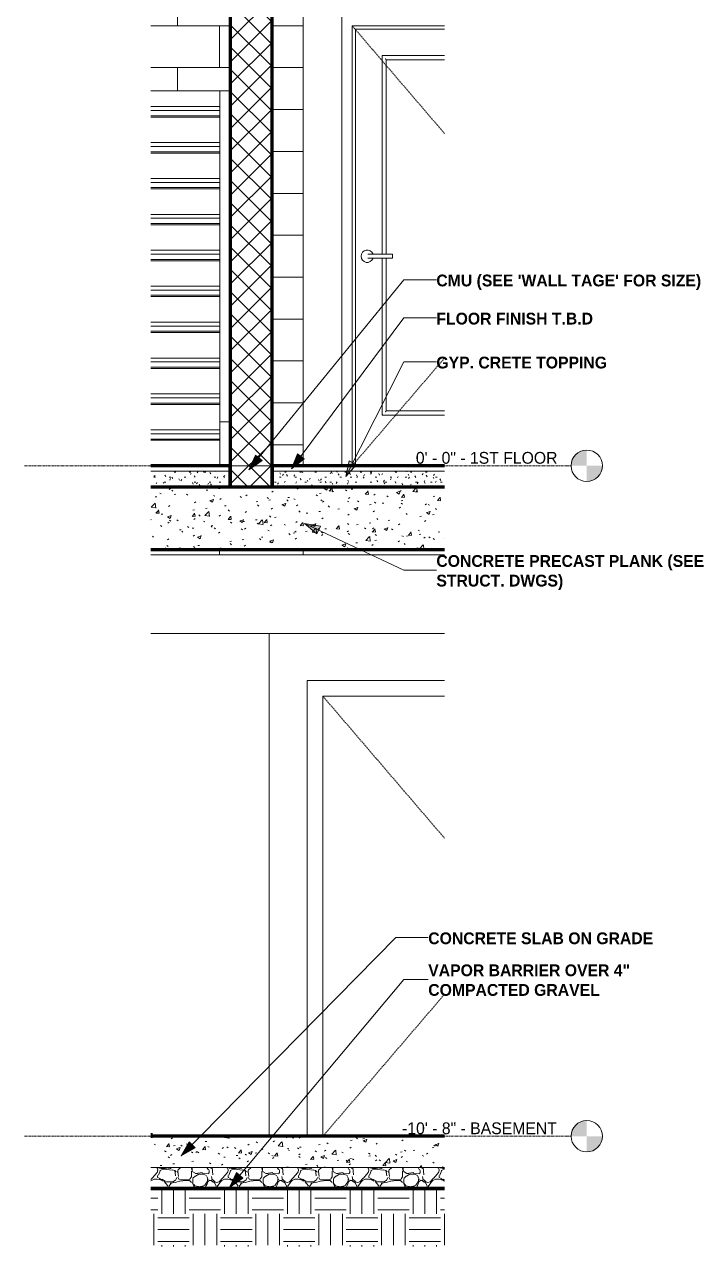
# Model space of a CAD drawing. Header units: inches. Extents: x 2031 to 2895, y -160 to 455.
# Drawn here: x 2361.3 to 2491, y -149.1 to 84.3 of the extents above; entities that cross this region are included whole.
import ezdxf

# ---------------------------------------------------------------- set-up
doc = ezdxf.new("R2010")
doc.units = ezdxf.units.IN
doc.header["$MEASUREMENT"] = 0
for name, pattern in [('Aligning Line 1_8_', [0.25, 0.125, -0.125]), ('Dash 1_16_', [0.125, 0.0625, -0.0625]), ('Grid Line 1_2_', [0.875, 0.5, -0.125, 0.125, -0.125])]:
    doc.linetypes.add(name, pattern=pattern)
for name, color, linetype, lineweight in [('0-3', 10, 'Continuous', 18), ('0-4', 50, 'Continuous', 5), ('A-DOOR-1', 7, 'Dash 1_16_', 9), ('A-DOOR-2', 135, 'Continuous', 18), ('A-DOOR-3', 31, 'Dash 1_16_', 9), ('A-DOOR-4', 31, 'Continuous', 9), ('A-DOOR-FRAM', 31, 'Continuous', 9), ('A-DOOR-FRAM-1', 7, 'Continuous', 9), ('A-FLOR-4', 192, 'Continuous', 70), ('A-FLOR-5', 135, 'Continuous', 18), ('A-FLOR-LEVL', 51, 'Continuous', 9), ('A-FLOR-LEVL-1', 51, 'Grid Line 1_2_', 9), ('A-FLOR-MCUT', 51, 'Continuous', 18), ('A-FLOR-PATT-1', 8, 'Continuous', 9), ('A-GENM-1', 55, 'Continuous', 9), ('A-GENM-2', 250, 'Continuous', 70), ('A-WALL-4', 135, 'Continuous', 18), ('A-WALL-8', 250, 'Continuous', 70), ('A-WALL-PATT-1', 55, 'Continuous', 9), ('A-WALL-PATT-5', 45, 'Continuous', 9), ('C-TOPO', 7, 'Continuous', 9), ('C-TOPO-1', 55, 'Continuous', 9), ('C-TOPO-2', 7, 'Continuous', 70), ('G-ANNO-SYMB', 111, 'Aligning Line 1_8_', 9), ('G-ANNO-TEXT', 231, 'Continuous', 9), ('S-STRS-1', 7, 'Continuous', 9)]:
    doc.layers.add(name, color=color, linetype=linetype, lineweight=lineweight)
doc.styles.add('Century Gothic', font='ufonts.com_century-gothic.ttf', dxfattribs={"height": 2.25})
doc.styles.add('Century Gothic_B', font='GOTHICB.TTF', dxfattribs={"height": 2.25})
pattern_1 = [(50, (3130.958, 67.914), (6.885997, -0.602097), [0.72, -7.92]), (355, (3130.958, 67.914), (-1.331756, 7.220547), [0.576, -6.336]), (100.451, (3131.532, 67.864), (5.55363, 6.61819), [0.612, -6.731]), (46.184, (3130.958, 69.834), (10.24564, -1.588925), [1.08, -11.88]), (96.636, (3131.812, 69.702), (8.97244, 9.35152), [0.918, -10.096]), (351.184, (3130.958, 69.834), (8.9732, 9.35123), [0.864, -9.504]), (21, (3131.918, 69.354), (5.730726, -3.865003), [0.72, -7.92]), (326, (3131.918, 69.354), (2.33581, 6.96088), [0.576, -6.336]), (71.451, (3132.396, 69.032), (8.065876, 3.09595), [0.612, -6.731]), (37.5, (3130.9578, 67.914), (0.116866, 3.1954784), [0.317, -5.942, 0.317, -6.115, -6.36]), (37.5, (3130.9578, 67.914), (0.116866, 3.1954784), [-12.691, 0.317, -6.043]), (7.5, (3130.9578, 67.914), (2.52543, 3.786025), [0.317, -3.35, 0.317, -5.798, -2.424]), (7.5, (3130.9578, 67.914), (2.52543, 3.786025), [-9.782, 0.317, -2.107]), (327.5, (3128.8168, 67.914), (5.1243685, -0.216176), [0.317, -2.083, 0.317, -7.171, -9.936]), (327.5, (3128.8168, 67.914), (5.1243685, -0.216176), [-9.888, 0.317, -9.619]), (317.5, (3127.857, 67.914), (5.598326, 0.96141), [0.317, -2.803, 0.317, -4.656, -7.056]), (317.5, (3127.857, 67.914), (5.598326, 0.96141), [-8.093, 0.317, -6.739])]

# ---------------------------------------------------------------- blocks, each defined once
blk = doc.blocks.new('CTR  - Topography_rvt-3-WALL SECTION - NORTH_SOUTH - LOOKING WEST - Callout 4')
at = {"layer": 'C-TOPO'}
h = blk.add_hatch(dxfattribs=at)
h.set_pattern_fill('FP_22', color=256, style=0, pattern_type=2)
h.set_pattern_definition([(0, (3358.718, 67.914), (6, 6), [6, -6]), (0, (3358.718, 70.164), (6, 6), [6, -6]), (0, (3358.718, 72.414), (6, 6), [6, -6]), (90, (3359.468, 73.164), (-6, 6), [6, -6]), (90, (3361.718, 73.164), (-6, 6), [6, -6]), (90, (3363.968, 73.164), (-6, 6), [6, -6])])
h.paths.add_polyline_path([(2669.24, -149.07), (2669.24, -138.01), (2613.19, -138.01), (2613.19, -149.07)], flags=0)
at = {"layer": 'C-TOPO-1'}
blk.add_line((2613.19, -138.01), (2669.24, -138.01), dxfattribs=at)
at = {"layer": 'C-TOPO-2'}
blk.add_line((2669.24, -138.01), (2613.19, -138.01), dxfattribs=at)
blk = doc.blocks.new('Parking_Stall_Multiple - STANDARD-1981804-WALL SECTION - NORTH_SOUTH - LOOKING WEST - Callout 4')
at = {"layer": 'A-GENM-1'}
blk.add_hatch(color=256, dxfattribs=at).paths.add_polyline_path([(2613.49, -128), (2613.49, -127.75), (2613.19, -127.75), (2613.19, -128)], flags=0)
blk.add_line((2613.49, -127.75), (2669.24, -127.75), dxfattribs=at)
at = {"layer": 'A-GENM-2'}
for p, q in [((2613.49, -127.75), (2613.19, -127.75)), ((2613.49, -127.75), (2613.19, -127.75)), ((2613.19, -128), (2613.49, -128)), ((2613.19, -128), (2613.49, -128)), ((2613.49, -128), (2613.49, -127.75)), ((2613.49, -128), (2613.49, -127.75))]:
    blk.add_line(p, q, dxfattribs=at)
blk = doc.blocks.new('generic INT BASEMENT STR_ DOOR - generic INT BASEMENT STR_ DOOR-2045543-WALL SECTION - NORTH_SOUTH - LOOKING WEST - Callout 4')
at = {"layer": 'A-DOOR-1'}
for p, q in [((2669.24, -71.09), (2646.02, -44)), ((2646.24, -127.75), (2669.24, -100.91))]:
    blk.add_line(p, q, dxfattribs=at)
at = {"layer": 'A-DOOR-FRAM-1'}
for p, q in [((2669.24, -41), (2643.02, -41)), ((2643.02, -41), (2643.02, -127.75)), ((2646.02, -127.75), (2646.02, -44)), ((2646.02, -44), (2669.24, -44))]:
    blk.add_line(p, q, dxfattribs=at)
blk = doc.blocks.new('CTR - 1st Phase - Common Walls_rvt-3-WALL SECTION - NORTH_SOUTH - LOOKING WEST - Callout 4')
at = {"layer": 'A-WALL-PATT-1'}
h = blk.add_hatch(dxfattribs=at)
h.set_pattern_fill('FP_6', color=256, style=0, pattern_type=2)
h.set_pattern_definition([(90, (3819.324, -128), (-36.188, 2e-15), [])])
h.paths.add_polyline_path([(2643.02, -127.75), (2643.02, -41), (2669.24, -41), (2669.24, -32), (2613.19, -32), (2613.19, -127.75), (2613.49, -127.75)], flags=0)
at = {"layer": '0-3'}
for name in ['generic INT BASEMENT STR_ DOOR - generic INT BASEMENT STR_ DOOR-2045543-WALL SECTION - NORTH_SOUTH - LOOKING WEST - Callout 4', 'Parking_Stall_Multiple - STANDARD-1981804-WALL SECTION - NORTH_SOUTH - LOOKING WEST - Callout 4']:
    blk.add_blockref(name, (0, 0), dxfattribs=at)
blk = doc.blocks.new('CTR - 1st Phase -Stairs _ Elevators_rvt-3-WALL SECTION - NORTH_SOUTH - LOOKING WEST - Callout 4')
at = {"layer": 'A-WALL-PATT-5'}
h = blk.add_hatch(dxfattribs=at)
h.set_pattern_fill('FP_26', color=256, style=0, pattern_type=2)
h.set_pattern_definition([(45, (3358.718, 67.914), (-2.12132, 2.12132), []), (135, (3358.718, 67.914), (-2.12132, -2.12132), [])])
h.paths.add_polyline_path([(2636.32, -4), (2636.32, 372), (2628.32, 372), (2628.32, -4)], flags=0)
at = {"layer": 'A-WALL-8'}
for p, q in [((2628.32, 372), (2628.32, -4)), ((2636.32, -4), (2636.32, 372)), ((2628.32, -4), (2636.32, -4))]:
    blk.add_line(p, q, dxfattribs=at)
at = {"layer": 'S-STRS-1'}
for p, q in [((2613.19, 71.57), (2626.32, 71.57)), ((2626.32, 71.57), (2628.32, 71.57)), ((2628.32, 71.57), (2626.32, 71.57)), ((2626.32, 71.57), (2626.32, 8.42)), ((2613.19, 68.57), (2626.32, 68.57)), ((2613.19, 67.82), (2626.32, 67.82)), ((2613.19, 66.82), (2626.32, 66.82)), ((2626.32, 66.57), (2613.19, 66.57)), ((2626.32, 66.57), (2613.19, 66.57)), ((2613.19, 61.71), (2626.32, 61.71)), ((2613.19, 60.96), (2626.32, 60.96)), ((2626.32, 59.96), (2613.19, 59.96)), ((2626.32, 59.71), (2613.19, 59.71)), ((2626.32, 59.71), (2613.19, 59.71)), ((2613.19, 54.86), (2626.32, 54.86)), ((2613.19, 54.11), (2626.32, 54.11)), ((2626.32, 53.11), (2613.19, 53.11)), ((2626.32, 52.86), (2613.19, 52.86)), ((2626.32, 52.86), (2613.19, 52.86)), ((2613.19, 48), (2626.32, 48)), ((2613.19, 47.25), (2626.32, 47.25)), ((2626.32, 46.25), (2613.19, 46.25)), ((2626.32, 46), (2613.19, 46)), ((2626.32, 46), (2613.19, 46)), ((2613.19, 41.14), (2626.32, 41.14)), ((2613.19, 40.39), (2626.32, 40.39)), ((2626.32, 39.39), (2613.19, 39.39)), ((2626.32, 39.14), (2613.19, 39.14)), ((2626.32, 39.14), (2613.19, 39.14)), ((2613.19, 34.29), (2626.32, 34.29)), ((2613.19, 33.54), (2626.32, 33.54)), ((2626.32, 32.54), (2613.19, 32.54)), ((2626.32, 32.29), (2613.19, 32.29)), ((2626.32, 32.29), (2613.19, 32.29)), ((2613.19, 27.43), (2626.32, 27.43)), ((2613.19, 26.68), (2626.32, 26.68)), ((2626.32, 25.68), (2613.19, 25.68)), ((2626.32, 25.43), (2613.19, 25.43)), ((2626.32, 25.43), (2613.19, 25.43)), ((2613.19, 20.57), (2626.32, 20.57)), ((2613.19, 19.82), (2626.32, 19.82)), ((2626.32, 18.82), (2613.19, 18.82)), ((2626.32, 18.57), (2613.19, 18.57)), ((2626.32, 18.57), (2613.19, 18.57)), ((2613.19, 13.71), (2626.32, 13.71)), ((2613.19, 12.96), (2626.32, 12.96)), ((2626.32, 11.96), (2613.19, 11.96)), ((2626.32, 11.71), (2613.19, 11.71)), ((2626.32, 11.71), (2613.19, 11.71)), ((2628.32, 8.42), (2626.32, 8.42)), ((2626.32, 8.42), (2626.32, 0)), ((2626.32, 6.86), (2613.19, 6.86)), ((2613.19, 6.11), (2626.32, 6.11)), ((2613.19, 5.11), (2626.32, 5.11)), ((2626.32, 4.86), (2613.19, 4.86)), ((2626.32, 4.86), (2613.19, 4.86)), ((2626.32, 6.11), (2626.32, 6.86))]:
    blk.add_line(p, q, dxfattribs=at)
blk = doc.blocks.new('Door-Passage-Single-Full_Lite - 1-1770590-WALL SECTION - NORTH_SOUTH - LOOKING WEST - Callout 4')
at = {"layer": 'A-DOOR-2'}
for p, q in [((2657.31, 78.31), (2657.31, 40.39)), ((2669.24, 78.31), (2657.31, 78.31)), ((2658.1, 40.39), (2658.1, 77.53)), ((2658.1, 77.53), (2669.24, 77.53)), ((2657.31, 39.61), (2657.31, 9.69)), ((2658.1, 10.47), (2658.1, 39.61)), ((2657.31, 9.69), (2669.24, 9.69)), ((2669.24, 10.47), (2658.1, 10.47))]:
    blk.add_line(p, q, dxfattribs=at)
for points, knots in [([(2657.39, 78.24), (2657.38, 78.24), (2657.37, 78.25), (2657.36, 78.27), (2657.35, 78.27), (2657.34, 78.28), (2657.34, 78.29), (2657.33, 78.29), (2657.33, 78.3), (2657.32, 78.3), (2657.32, 78.31), (2657.31, 78.31), (2657.31, 78.31), (2657.31, 78.31)], [0, 0, 0, 0, 0.166667, 0.25, 0.333333, 0.375, 0.416667, 0.5, 0.583333, 0.666667, 0.75, 0.833333, 1, 1, 1, 1]), ([(2658.1, 77.53), (2658.1, 77.53), (2658.09, 77.53), (2658.08, 77.54), (2658.07, 77.55), (2658.06, 77.57), (2658.05, 77.58), (2658.04, 77.59), (2658.02, 77.6), (2658, 77.62), (2657.99, 77.64), (2657.97, 77.65), (2657.94, 77.68), (2657.92, 77.71), (2657.9, 77.72)], [0, 0, 0, 0, 0.166667, 0.25, 0.333333, 0.416667, 0.458333, 0.5, 0.583333, 0.666667, 0.708333, 0.75, 0.833333, 1, 1, 1, 1]), ([(2657.31, 9.69), (2657.31, 9.69), (2657.31, 9.69), (2657.32, 9.69), (2657.32, 9.7), (2657.33, 9.7), (2657.33, 9.71), (2657.34, 9.71), (2657.34, 9.72), (2657.35, 9.73), (2657.36, 9.73), (2657.37, 9.75), (2657.38, 9.76), (2657.39, 9.76)], [-1, -1, -1, -1, -0.833333, -0.75, -0.666667, -0.583333, -0.5, -0.416667, -0.375, -0.333333, -0.25, -0.166667, 0, 0, 0, 0]), ([(2657.9, 10.28), (2657.92, 10.29), (2657.94, 10.32), (2657.98, 10.35), (2658, 10.37), (2658.01, 10.39), (2658.02, 10.4), (2658.04, 10.41), (2658.05, 10.42), (2658.06, 10.43), (2658.07, 10.45), (2658.08, 10.46), (2658.09, 10.47), (2658.1, 10.47), (2658.1, 10.47)], [-1, -1, -1, -1, -0.833333, -0.75, -0.666667, -0.625, -0.583333, -0.5, -0.458333, -0.416667, -0.333333, -0.25, -0.166667, 0, 0, 0, 0])]:
    blk.add_open_spline(points, degree=3, knots=knots, dxfattribs=at)
at = {"layer": 'A-DOOR-3'}
for p, q in [((2651.62, 84), (2669.24, 63.45)), ((2669.24, 20.55), (2651.62, 0))]:
    blk.add_line(p, q, dxfattribs=at)
at = {"layer": 'A-DOOR-4'}
for p, q in [((2659.3, 40.39), (2655.17, 40.39)), ((2659.3, 40.39), (2659.3, 40)), ((2659.3, 40), (2659.3, 39.61)), ((2655.17, 39.61), (2659.3, 39.61))]:
    blk.add_line(p, q, dxfattribs=at)
at = {"layer": 'A-DOOR-4', "flags": 128}
for points in [[(2655.17, 40.39), (2654.88, 40.39), (2654.66, 40.39), (2654.58, 40.39), (2654.58, 40.39)], [(2654.58, 39.61), (2654.65, 39.61), (2654.86, 39.61), (2655.15, 39.61), (2655.17, 39.61)]]:
    blk.add_lwpolyline(points, dxfattribs=at)
at = {"layer": 'A-DOOR-4'}
for start, end in [(19.6343, 180), (180, 340.4367)]:
    blk.add_arc((2654.48, 40), 1.18, start, end, dxfattribs=at)
at = {"layer": 'A-DOOR-FRAM'}
for p, q in [((2651.62, 84), (2669.24, 84)), ((2651.62, 0), (2651.62, 84)), ((2652.25, 83.37), (2669.24, 83.37)), ((2652.25, 0), (2652.25, 83.37))]:
    blk.add_line(p, q, dxfattribs=at)
blk = doc.blocks.new('Level - Level Head - Circle-50818-WALL SECTION - NORTH_SOUTH - LOOKING WEST - Callout 4')
at = {"layer": 'A-FLOR-LEVL'}
h = blk.add_hatch(color=256, dxfattribs=at)
edge = h.paths.add_edge_path(flags=0)
edge.add_line((2696.42, 0), (2693.42, 0))
edge.add_arc((2696.42, 0), 3, 90, 180, ccw=False)
edge.add_line((2696.42, 3), (2696.42, 0))
h = blk.add_hatch(color=256, dxfattribs=at)
edge = h.paths.add_edge_path(flags=0)
edge.add_line((2696.42, -3), (2696.42, 0))
edge.add_line((2696.42, 0), (2699.42, 0))
edge.add_arc((2696.42, 0), 3, 270, 360, ccw=False)
blk.add_circle((2696.42, 0), 3, dxfattribs=at)

msp = doc.modelspace()

# ---------------------------------------------------------------- hatches: boundary and pattern name
at = {"layer": 'A-FLOR-PATT-1'}
h = msp.add_hatch(dxfattribs=at)
h.set_pattern_fill('FP_20', color=256, style=0, pattern_type=2)
h.set_pattern_definition([(0, (3130.9578, 67.914), (3.84, 0.96), [0.317, -2.563, 0.317, -2.563, -15.36]), (0, (3130.9578, 67.914), (3.84, 0.96), [-5.76, 0.317, -5.443, 0.317, -2.563, -6.72]), (0, (3130.9578, 67.914), (3.84, 0.96), [-14.4, 0.317, -1.603, 0.317, -4.483]), (120, (3132.3978, 68.394), (-2.7513844, 2.8455376), [0.317, -2.563, 0.317, -2.563, -15.36]), (120, (3132.3978, 68.394), (-2.7513844, 2.8455376), [-5.76, 0.317, -5.443, 0.317, -2.563, -6.72]), (120, (3132.3978, 68.394), (-2.7513844, 2.8455376), [-14.4, 0.317, -1.603, 0.317, -4.483]), (240, (3132.8778, 70.314), (-1.0886156, -3.8055376), [0.317, -2.563, 0.317, -2.563, -15.36]), (240, (3132.8778, 70.314), (-1.0886156, -3.8055376), [-5.76, 0.317, -5.443, 0.317, -2.563, -6.72]), (240, (3132.8778, 70.314), (-1.0886156, -3.8055376), [-14.4, 0.317, -1.603, 0.317, -4.483])])
h.paths.add_polyline_path([(2413.45, -4), (2441.48, -4), (2441.48, -1), (2408.56, -1), (2408.56, -4)], flags=0)
h.paths.add_polyline_path([(2400.56, -4), (2400.56, -1), (2385.43, -1), (2385.43, -4), (2388.22, -4)], flags=0)
h = msp.add_hatch(dxfattribs=at)
h.set_pattern_fill('FP_25', color=256, style=0, pattern_type=2)
h.set_pattern_definition(pattern_1)
h.paths.add_polyline_path([(2441.48, -16), (2441.48, -4), (2385.43, -4), (2385.43, -16)], flags=0)
h = msp.add_hatch(dxfattribs=at)
h.set_pattern_fill('FP_25', color=256, style=0, pattern_type=2)
h.set_pattern_definition(pattern_1)
h.paths.add_polyline_path([(2441.48, -134), (2441.48, -128), (2385.43, -128), (2385.43, -134)], flags=0)
h = msp.add_hatch(dxfattribs=at)
h.set_pattern_fill('FP_27', color=256, style=0, pattern_type=2)
h.set_pattern_definition([(212.005, (3130.1518, 69.93), (-40.310627, -26.8730086), [1.268, -125.493]), (213.69, (3130.958, 70.467), (-13.436241, -13.436764), [0.969, -47.478]), (198.435, (3131.361, 70.601), (-26.873024, -13.436542), [0.425, -42.065]), (180, (3131.899, 70.601), (-2e-15, -13.437), [0.537, -12.899]), (161.565, (3132.302, 70.467), (-13.436518, 1.2e-05), [0.425, -42.065]), (333.435, (3132.436, 80.141), (13.436532, 1e-05), [0.601, -29.444]), (296.565, (3132.302, 80.41), (13.43652, -13.436544), [0.3, -29.745]), (270, (3132.302, 81.082), (13.437, 8e-16), [0.672, -12.765]), (186.34, (3132.4358, 72.348), (-107.4926568, -13.4363962), [1.217, -120.457]), (296.565, (3135.392, 80.679), (13.43652, -13.436544), [0.3, -29.745]), (303.69, (3135.124, 81.082), (13.436764, -13.436241), [0.484, -47.962]), (229.399, (3137.2728, 75.17), (-67.1828397, -80.6196216), [1.239, -122.641]), (243.435, (3137.677, 75.976), (1e-05, -13.436532), [0.901, -29.144]), (213.69, (3142.379, 74.498), (-13.436241, -13.436764), [0.484, -47.962]), (33.69, (3138.348, 70.736), (13.436241, 13.436764), [0.484, -47.962]), (0, (3138.08, 70.736), (0, 13.437), [0.269, -13.168]), (333.435, (3137.811, 70.87), (13.436532, 1e-05), [0.3, -29.745]), (284.036, (3137.6768, 71.408), (13.436545, -40.30972), [0.554, -54.847]), (270, (3137.677, 71.676), (13.437, 8e-16), [0.269, -13.168]), (243.435, (3137.677, 71.945), (1e-05, -13.436532), [0.3, -29.745]), (135, (3137.677, 72.079), (-13.43644, 9e-16), [0.19, -18.812]), (90, (3137.677, 71.945), (-13.437, 8e-16), [0.134, -13.302]), (18.435, (3142.514, 78.126), (26.873024, 13.436542), [0.85, -41.641]), (6.34, (3143.3198, 78.395), (107.4926568, 13.4363962), [1.217, -120.457]), (180, (3142.782, 75.17), (-2e-15, -13.437), [0.806, -12.63]), (197.354, (3144.9318, 75.842), (-40.3099621, -13.43709214), [2.252, -222.987]), (198.435, (3145.335, 75.976), (-26.873024, -13.436542), [0.425, -42.065]), (213.69, (3145.739, 76.245), (-13.436241, -13.436764), [0.484, -47.962]), (251.565, (3145.873, 76.648), (-1.2e-05, -13.436518), [0.425, -42.065]), (243.435, (3146.007, 76.917), (1e-05, -13.436532), [0.3, -29.745]), (270, (3146.007, 77.185), (13.437, 8e-16), [0.269, -13.168]), (293.199, (3145.6038, 78.126), (13.4363854, -26.8729472), [1.023, -101.307]), (315, (3145.201, 78.529), (13.43644, 0), [0.57, -18.432]), (0, (3144.529, 78.529), (0, 13.437), [0.672, -12.765]), (341.565, (3141.573, 75.304), (13.436518, -1.2e-05), [0.425, -42.065]), (303.69, (3141.304, 75.707), (13.436764, -13.436241), [0.484, -47.962]), (279.462, (3141.1698, 76.514), (13.43628, -67.1832013), [0.817, -80.915]), (270, (3141.17, 77.32), (13.437, 8e-16), [0.806, -12.63]), (239.036, (3141.5728, 77.992), (-13.4372, -26.873257), [0.783, -77.565]), (188.13, (3142.5138, 78.126), (-80.6200966, -13.436299), [0.95, -94.061]), (116.565, (3132.571, 77.723), (-13.43652, 13.436544), [0.3, -29.745]), (135, (3132.839, 77.454), (-13.43644, 9e-16), [0.38, -18.622]), (168.69, (3133.5108, 77.32), (-13.436897, 0.000212), [0.685, -67.829]), (191.31, (3134.1828, 77.454), (-53.746592, -13.436568), [0.685, -67.829]), (194.036, (3134.7208, 77.588), (-40.30972, -13.436545), [0.554, -54.847]), (236.31, (3134.989, 77.992), (-13.436194, -26.873299), [0.484, -47.962]), (236.31, (3135.258, 78.395), (-13.436194, -26.873299), [0.484, -47.962]), (270, (3135.258, 78.798), (13.437, 8e-16), [0.403, -13.034]), (291.801, (3134.9888, 79.47), (13.4361655, -26.872997), [0.724, -71.635]), (116.565, (3135.124, 76.648), (-13.43652, 13.436544), [0.601, -29.444]), (168.69, (3135.7948, 76.514), (-13.436897, 0.000212), [0.685, -67.829]), (194.036, (3136.3328, 76.648), (-40.30972, -13.436545), [0.554, -54.847]), (225, (3136.736, 77.051), (9e-16, -13.43644), [0.57, -18.432]), (251.565, (3136.87, 77.454), (-1.2e-05, -13.436518), [0.425, -42.065]), (296.565, (3136.602, 77.992), (13.43652, -13.436544), [0.601, -29.444]), (315, (3136.333, 78.26), (13.43644, 0), [0.38, -18.622]), (326.31, (3135.93, 78.529), (26.873299, -13.436194), [0.484, -47.962]), (0, (3135.661, 78.529), (0, 13.437), [0.269, -13.168]), (33.69, (3135.258, 78.26), (13.436241, 13.436764), [0.484, -47.962]), (71.565, (3135.124, 77.857), (1.2e-05, 13.436518), [0.425, -42.065]), (63.435, (3134.989, 77.588), (-1e-05, 13.436532), [0.3, -29.745]), (71.565, (3134.855, 77.185), (1.2e-05, 13.436518), [0.425, -42.065]), (104.036, (3134.8548, 76.648), (-13.436545, 40.30972), [0.554, -54.847]), (45, (3134.586, 76.379), (0, 13.43644), [0.38, -18.622]), (18.435, (3134.183, 76.245), (26.873024, 13.436542), [0.425, -42.065]), (0, (3133.511, 76.245), (0, 13.437), [0.672, -12.765]), (14.036, (3132.9738, 76.11), (40.30972, 13.436545), [0.554, -54.847]), (341.565, (3132.571, 76.245), (13.436518, -1.2e-05), [0.425, -42.065]), (270, (3132.571, 76.648), (13.437, 8e-16), [0.403, -13.034]), (225, (3132.974, 77.051), (9e-16, -13.43644), [0.57, -18.432]), (198.435, (3133.78, 77.32), (-26.873024, -13.436542), [0.85, -41.641]), (180, (3134.452, 77.32), (-2e-15, -13.437), [0.672, -12.765]), (153.435, (3134.721, 77.185), (-13.436532, -1e-05), [0.3, -29.745]), (206.565, (3139.826, 75.035), (-13.436544, -13.43652), [0.3, -29.745]), (146.31, (3140.23, 74.767), (-26.873299, 13.436194), [0.484, -47.962]), (119.745, (3140.7668, 73.826), (-40.3105597, 67.1832064), [1.083, -107.246]), (95.711, (3140.9008, 72.483), (-13.4375424, 120.930058), [1.35, -133.686]), (90, (3140.901, 72.348), (-13.437, 8e-16), [0.134, -13.302]), (63.435, (3140.767, 72.079), (-1e-05, 13.436532), [0.3, -29.745]), (26.565, (3140.498, 71.945), (13.436544, 13.43652), [0.3, -29.745]), (0, (3140.095, 71.945), (0, 13.437), [0.403, -13.034]), (0, (3139.961, 71.945), (0, 13.437), [0.134, -13.302]), (0, (3139.692, 71.945), (0, 13.437), [0.269, -13.168]), (326.31, (3139.289, 72.214), (26.873299, -13.436194), [0.484, -47.962]), (333.435, (3139.02, 72.348), (13.436532, 1e-05), [0.3, -29.745]), (284.036, (3138.8858, 72.886), (13.436545, -40.30972), [0.554, -54.847]), (270, (3138.886, 73.154), (13.437, 8e-16), [0.269, -13.168]), (270, (3138.886, 73.557), (13.437, 8e-16), [0.403, -13.034]), (258.69, (3139.0198, 74.229), (-0.000212, -13.436897), [0.685, -67.829]), (231.34, (3139.5578, 74.901), (-40.3101895, -53.745816), [0.86, -85.176]), (270, (3142.379, 74.632), (13.437, 8e-16), [0.134, -13.302]), (270, (3142.379, 74.767), (13.437, 8e-16), [0.134, -13.302]), (326.31, (3141.976, 75.035), (26.873299, -13.436194), [0.484, -47.962]), (333.435, (3141.17, 75.439), (13.436532, 1e-05), [0.901, -29.144]), (0, (3140.498, 75.439), (0, 13.437), [0.672, -12.765]), (63.435, (3140.364, 75.17), (-1e-05, 13.436532), [0.3, -29.745]), (90, (3140.364, 74.632), (-13.437, 8e-16), [0.537, -12.899]), (135, (3140.767, 74.229), (-13.43644, 9e-16), [0.57, -18.432]), (161.565, (3141.17, 74.095), (-13.436518, 1.2e-05), [0.425, -42.065]), (180, (3141.573, 74.095), (-2e-15, -13.437), [0.403, -13.034]), (198.435, (3141.976, 74.229), (-26.873024, -13.436542), [0.425, -42.065]), (351.87, (3136.7358, 81.485), (13.4370087, -0.000259), [1.9, -93.111]), (14.036, (3136.1988, 81.351), (40.30972, 13.436545), [0.554, -54.847]), (53.13, (3135.7948, 80.813), (26.873672, 40.309752), [0.672, -66.511]), (95.194, (3135.9298, 79.335), (-13.4351326, 134.3664647), [1.484, -146.928]), (101.31, (3136.0638, 78.663), (-13.436568, 53.746592), [0.685, -67.829]), (143.13, (3136.6018, 78.26), (-40.309752, 26.873672), [0.672, -66.511]), (161.565, (3137.005, 78.126), (-13.436518, 1.2e-05), [0.425, -42.065]), (198.435, (3137.408, 78.26), (-26.873024, -13.436542), [0.425, -42.065]), (225, (3138.08, 78.932), (9e-16, -13.43644), [0.95, -18.052]), (228.814, (3139.0198, 80.007), (-80.6198072, -94.0561774), [1.428, -141.405]), (251.565, (3139.155, 80.41), (-1.2e-05, -13.436518), [0.425, -42.065]), (270, (3139.155, 80.545), (13.437, 8e-16), [0.134, -13.302]), (288.435, (3139.02, 80.948), (13.436542, -26.873024), [0.425, -42.065]), (326.31, (3138.617, 81.216), (26.873299, -13.436194), [0.484, -47.962]), (90, (3132.436, 77.992), (-13.437, 8e-16), [0.941, -12.496]), (338.199, (3134.3168, 79.738), (40.3099116, -13.436441), [0.724, -71.635]), (0, (3133.511, 79.738), (0, 13.437), [0.806, -12.63]), (30.964, (3132.8388, 79.335), (40.310285, 26.8733136), [0.783, -77.565]), (45, (3132.436, 78.932), (0, 13.43644), [0.57, -18.432]), (90, (3130.286, 73.692), (-13.437, 8e-16), [0.941, -12.496]), (116.565, (3130.69, 72.886), (-13.43652, 13.436544), [0.901, -29.144]), (153.435, (3131.496, 72.483), (-13.436532, -1e-05), [0.901, -29.144]), (180, (3132.168, 72.483), (-2e-15, -13.437), [0.672, -12.765]), (218.66, (3132.8388, 73.02), (-13.436833, -13.4362984), [0.86, -85.176]), (231.34, (3133.3768, 73.692), (-40.3101895, -53.745816), [0.86, -85.176]), (213.69, (3134.183, 74.229), (-13.436241, -13.436764), [0.969, -47.478]), (239.036, (3134.5858, 74.901), (-13.4372, -26.873257), [0.783, -77.565]), (270, (3134.586, 75.17), (13.437, 8e-16), [0.269, -13.168]), (270, (3134.586, 75.573), (13.437, 8e-16), [0.403, -13.034]), (315, (3134.183, 75.976), (13.43644, 0), [0.57, -18.432]), (350.538, (3133.3768, 76.11), (13.4368224, 7.56e-05), [0.817, -80.915]), (14.036, (3132.3018, 75.842), (40.30972, 13.436545), [1.108, -54.293]), (18.435, (3131.093, 75.439), (26.873024, 13.436542), [1.275, -41.216]), (45, (3130.69, 75.035), (0, 13.43644), [0.57, -18.432]), (45, (3130.286, 74.632), (0, 13.43644), [0.57, -18.432]), (108.435, (3133.242, 71.676), (-13.436542, 26.873024), [0.85, -41.641]), (126.87, (3133.6458, 71.139), (-13.436224, 13.436576), [0.672, -66.511]), (146.31, (3134.049, 70.87), (-26.873299, 13.436194), [0.484, -47.962]), (161.565, (3134.452, 70.736), (-13.436518, 1.2e-05), [0.425, -42.065]), (135, (3134.855, 70.333), (-13.43644, 9e-16), [0.57, -18.432]), (161.565, (3135.258, 70.198), (-13.436518, 1.2e-05), [0.425, -42.065]), (180, (3135.661, 70.198), (-2e-15, -13.437), [0.403, -13.034]), (206.565, (3135.93, 70.333), (-13.436544, -13.43652), [0.3, -29.745]), (206.565, (3136.467, 70.601), (-13.436544, -13.43652), [0.601, -29.444]), (189.462, (3137.2728, 70.736), (-67.1832013, -13.43628), [0.817, -80.915]), (243.435, (3137.542, 71.273), (1e-05, -13.436532), [0.601, -29.444]), (270, (3137.542, 71.408), (13.437, 8e-16), [0.134, -13.302]), (270, (3137.542, 71.676), (13.437, 8e-16), [0.269, -13.168]), (326.31, (3137.139, 72.483), (26.873299, -13.436194), [0.484, -47.962]), (327.995, (3136.0638, 73.154), (67.1829352, -40.309468), [1.268, -125.493]), (329.036, (3135.3918, 73.557), (26.873257, -13.4372), [0.783, -77.565]), (341.565, (3134.586, 73.826), (13.436518, -1.2e-05), [0.85, -41.641]), (0, (3134.049, 73.826), (0, 13.437), [0.537, -12.899]), (33.69, (3133.646, 73.557), (13.436241, 13.436764), [0.484, -47.962]), (53.13, (3133.2418, 73.02), (26.873672, 40.309752), [0.672, -66.511]), (63.435, (3132.974, 72.483), (-1e-05, 13.436532), [0.601, -29.444]), (225, (3139.155, 71.408), (9e-16, -13.43644), [0.57, -18.432]), (236.31, (3139.423, 71.811), (-13.436194, -26.873299), [0.484, -47.962]), (270, (3139.423, 71.945), (13.437, 8e-16), [0.134, -13.302]), (315, (3139.155, 72.214), (13.43644, 0), [0.38, -18.622]), (333.435, (3138.617, 72.483), (13.436532, 1e-05), [0.601, -29.444]), (18.435, (3137.811, 72.214), (26.873024, 13.436542), [0.85, -41.641]), (75.964, (3137.6768, 71.676), (-0.0003, 13.436231), [0.554, -54.847]), (71.565, (3131.63, 69.123), (1.2e-05, 13.436518), [0.425, -42.065]), (135, (3131.899, 68.855), (-13.43644, 9e-16), [0.38, -18.622]), (146.31, (3132.302, 68.586), (-26.873299, 13.436194), [0.484, -47.962]), (153.435, (3132.839, 68.317), (-13.436532, -1e-05), [0.601, -29.444]), (180, (3132.974, 68.317), (-2e-15, -13.437), [0.134, -13.302]), (161.565, (3133.377, 68.183), (-13.436518, 1.2e-05), [0.425, -42.065]), (180, (3133.914, 68.183), (-2e-15, -13.437), [0.537, -12.899]), (198.435, (3134.317, 68.317), (-26.873024, -13.436542), [0.425, -42.065]), (210.964, (3134.9888, 68.72), (-40.310285, -26.8733136), [0.783, -77.565]), (206.565, (3135.258, 68.855), (-13.436544, -13.43652), [0.3, -29.745]), (251.565, (3135.392, 69.258), (-1.2e-05, -13.436518), [0.425, -42.065]), (303.69, (3135.124, 69.661), (13.436764, -13.436241), [0.484, -47.962]), (306.87, (3134.7208, 70.198), (13.436224, -13.436576), [0.672, -66.511]), (323.13, (3134.1828, 70.601), (40.309752, -26.873672), [0.672, -66.511]), (345.964, (3133.6458, 70.736), (13.436231, 0.0003), [0.554, -54.847]), (18.435, (3133.242, 70.601), (26.873024, 13.436542), [0.425, -42.065]), (30.964, (3132.5708, 70.198), (40.310285, 26.8733136), [0.783, -77.565]), (39.806, (3131.7638, 69.526), (13.4366017, 13.4362908), [1.049, -103.894]), (135, (3135.795, 68.317), (-13.43644, 9e-16), [0.19, -18.812]), (153.435, (3136.064, 68.183), (-13.436532, -1e-05), [0.3, -29.745]), (191.31, (3136.7358, 68.317), (-53.746592, -13.436568), [0.685, -67.829]), (165.964, (3137.2728, 68.183), (-13.436231, -0.0003), [0.554, -54.847]), (175.236, (3138.8858, 68.048), (-13.4364265, -8.2e-05), [1.618, -160.181]), (206.565, (3139.155, 68.183), (-13.436544, -13.43652), [0.3, -29.745]), (225, (3139.423, 68.452), (9e-16, -13.43644), [0.38, -18.622]), (270, (3139.423, 69.123), (13.437, 8e-16), [0.672, -12.765]), (270, (3139.423, 69.526), (13.437, 8e-16), [0.403, -13.034]), (308.66, (3138.8858, 70.198), (13.4362984, -13.436833), [0.86, -85.176]), (338.199, (3138.2138, 70.467), (40.3099116, -13.436441), [0.724, -71.635]), (348.69, (3137.5418, 70.601), (13.436897, -0.000212), [0.685, -67.829]), (18.435, (3136.333, 70.198), (26.873024, 13.436542), [1.275, -41.216]), (36.87, (3135.7948, 69.795), (13.436576, 13.436224), [0.672, -66.511]), (68.199, (3135.5268, 69.123), (13.436441, 40.3099116), [0.724, -71.635]), (101.31, (3135.6608, 68.452), (-13.436568, 53.746592), [0.685, -67.829]), (348.69, (3134.4518, 81.216), (13.436897, -0.000212), [0.685, -67.829]), (354.806, (3132.9738, 81.351), (13.4361385, -0.0003521), [1.484, -146.928]), (0, (3132.571, 81.351), (0, 13.437), [0.403, -13.034]), (45, (3132.302, 81.082), (0, 13.43644), [0.38, -18.622]), (180, (3133.377, 79.873), (-2e-15, -13.437), [0.403, -13.034]), (188.13, (3134.3168, 80.007), (-80.6200966, -13.436299), [0.95, -94.061]), (172.875, (3135.3918, 79.873), (-13.436807, -0.000376), [1.083, -107.246]), (225, (3135.527, 80.007), (9e-16, -13.43644), [0.19, -18.812]), (270, (3135.527, 80.41), (13.437, 8e-16), [0.403, -13.034]), (161.565, (3139.826, 80.813), (-13.436518, 1.2e-05), [0.425, -42.065]), (180, (3140.364, 80.813), (-2e-15, -13.437), [0.537, -12.899]), (198.435, (3140.767, 80.948), (-26.873024, -13.436542), [0.425, -42.065]), (170.538, (3141.5728, 80.813), (-13.4368224, -7.56e-05), [0.817, -80.915]), (213.69, (3141.976, 81.082), (-13.436241, -13.436764), [0.484, -47.962]), (270, (3141.976, 81.216), (13.437, 8e-16), [0.134, -13.302]), (296.565, (3141.842, 81.485), (13.43652, -13.436544), [0.3, -29.745]), (341.565, (3141.036, 81.754), (13.436518, -1.2e-05), [0.85, -41.641]), (341.565, (3140.23, 82.023), (13.436518, -1.2e-05), [0.85, -41.641]), (14.036, (3139.6918, 81.888), (40.30972, 13.436545), [0.554, -54.847]), (45, (3139.289, 81.485), (0, 13.43644), [0.57, -18.432]), (104.036, (3139.4228, 80.948), (-13.436545, 40.30972), [0.554, -54.847]), (0, (3128.943, 69.258), (0, 13.437), [0.134, -13.302]), (315, (3128.674, 69.526), (13.43644, 0), [0.38, -18.622]), (274.764, (3128.5398, 71.139), (13.437683, -147.8026001), [1.618, -160.181]), (255.964, (3128.6738, 71.676), (0.0003, -13.436231), [0.554, -54.847]), (225, (3128.943, 71.945), (9e-16, -13.43644), [0.38, -18.622]), (198.435, (3130.152, 72.348), (-26.873024, -13.436542), [1.275, -41.216]), (180, (3130.286, 72.348), (-2e-15, -13.437), [0.134, -13.302]), (171.87, (3131.2268, 72.214), (-13.4370087, 0.000259), [0.95, -94.061]), (146.31, (3132.839, 72.079), (-26.873299, 13.436194), [0.484, -47.962]), (108.435, (3133.108, 71.273), (-13.436542, 26.873024), [0.85, -41.641]), (90, (3133.108, 71.139), (-13.437, 8e-16), [0.134, -13.302]), (71.565, (3132.974, 70.736), (1.2e-05, 13.436518), [0.425, -42.065]), (26.565, (3132.705, 70.601), (13.436544, 13.43652), [0.3, -29.745]), (18.435, (3132.302, 70.467), (26.873024, 13.436542), [0.425, -42.065]), (126.87, (3139.5578, 69.526), (-13.436224, 13.436576), [0.672, -66.511]), (123.69, (3139.826, 69.123), (-13.436764, 13.436241), [0.484, -47.962]), (149.036, (3140.4978, 68.72), (-26.873257, 13.4372), [0.783, -77.565]), (168.69, (3141.1698, 68.586), (-13.436897, 0.000212), [0.685, -67.829]), (213.69, (3141.573, 68.855), (-13.436241, -13.436764), [0.484, -47.962]), (251.565, (3141.708, 69.258), (-1.2e-05, -13.436518), [0.425, -42.065]), (270, (3141.708, 69.392), (13.437, 8e-16), [0.134, -13.302]), (279.462, (3141.5728, 70.198), (13.43628, -67.1832013), [0.817, -80.915]), (243.435, (3141.708, 70.467), (1e-05, -13.436532), [0.3, -29.745]), (270, (3141.708, 70.601), (13.437, 8e-16), [0.134, -13.302]), (296.565, (3141.304, 71.408), (13.43652, -13.436544), [0.901, -29.144]), (329.036, (3140.6328, 71.811), (26.873257, -13.4372), [0.783, -77.565]), (8.13, (3139.6918, 71.676), (80.6200966, 13.436299), [0.95, -94.061]), (45, (3139.155, 71.139), (0, 13.43644), [0.76, -18.242]), (45, (3138.886, 70.87), (0, 13.43644), [0.38, -18.622]), (90, (3138.886, 70.467), (-13.437, 8e-16), [0.403, -13.034]), (123.69, (3139.155, 70.064), (-13.436764, 13.436241), [0.484, -47.962]), (101.31, (3141.1698, 72.483), (-13.436568, 53.746592), [0.685, -67.829]), (108.435, (3141.304, 72.079), (-13.436542, 26.873024), [0.425, -42.065]), (135, (3141.439, 71.945), (-13.43644, 9e-16), [0.19, -18.812]), (180, (3141.842, 71.945), (-2e-15, -13.437), [0.403, -13.034]), (213.69, (3142.245, 72.214), (-13.436241, -13.436764), [0.484, -47.962]), (187.125, (3143.3198, 72.348), (-94.0566594, -13.437028), [1.083, -107.246]), (236.31, (3143.589, 72.751), (-13.436194, -26.873299), [0.484, -47.962]), (270, (3143.589, 72.886), (13.437, 8e-16), [0.134, -13.302]), (288.435, (3143.454, 73.289), (13.436542, -26.873024), [0.425, -42.065]), (285.945, (3143.1858, 74.229), (13.4366066, -40.3096492), [0.978, -96.842]), (315, (3142.917, 74.498), (13.43644, 0), [0.38, -18.622]), (18.435, (3142.514, 74.364), (26.873024, 13.436542), [0.425, -42.065]), (29.745, (3141.5728, 73.826), (67.1832064, 40.3105597), [1.083, -107.246]), (18.435, (3141.17, 73.692), (26.873024, 13.436542), [0.425, -42.065]), (75.964, (3141.0358, 73.154), (-0.0003, 13.436231), [0.554, -54.847]), (180, (3137.139, 76.648), (-2e-15, -13.437), [0.403, -13.034]), (180, (3137.408, 76.648), (-2e-15, -13.437), [0.269, -13.168]), (135, (3137.677, 76.379), (-13.43644, 9e-16), [0.38, -18.622]), (90, (3137.677, 75.976), (-13.437, 8e-16), [0.403, -13.034]), (26.565, (3135.661, 73.826), (13.436544, 13.43652), [0.901, -29.144]), (341.565, (3135.258, 73.961), (13.436518, -1.2e-05), [0.425, -42.065]), (300.964, (3134.8548, 74.632), (26.8733136, -40.310285), [0.783, -77.565]), (71.565, (3137.408, 75.035), (1.2e-05, 13.436518), [0.425, -42.065]), (90, (3137.408, 74.364), (-13.437, 8e-16), [0.672, -12.765]), (123.69, (3137.677, 73.961), (-13.436764, 13.436241), [0.484, -47.962]), (153.435, (3138.214, 73.692), (-13.436532, -1e-05), [0.601, -29.444]), (198.435, (3138.617, 73.826), (-26.873024, -13.436542), [0.425, -42.065]), (243.435, (3138.751, 74.095), (1e-05, -13.436532), [0.3, -29.745]), (255.964, (3138.8858, 74.632), (0.0003, -13.436231), [0.554, -54.847]), (251.565, (3139.02, 75.035), (-1.2e-05, -13.436518), [0.425, -42.065]), (291.801, (3138.7508, 75.707), (13.4361655, -26.872997), [0.724, -71.635]), (323.13, (3138.2138, 76.11), (40.309752, -26.873672), [0.672, -66.511]), (18.435, (3137.811, 75.976), (26.873024, 13.436542), [0.425, -42.065]), (63.435, (3137.542, 75.439), (-1e-05, 13.436532), [0.601, -29.444]), (135, (3136.467, 73.02), (-13.43644, 9e-16), [0.57, -18.432]), (149.036, (3137.1388, 72.617), (-26.873257, 13.4372), [0.783, -77.565]), (146.31, (3137.542, 72.348), (-26.873299, 13.436194), [0.484, -47.962]), (180, (3137.811, 72.348), (-2e-15, -13.437), [0.269, -13.168]), (210.964, (3138.4828, 72.751), (-40.310285, -26.8733136), [0.783, -77.565]), (243.435, (3138.617, 73.02), (1e-05, -13.436532), [0.3, -29.745]), (303.69, (3138.348, 73.423), (13.436764, -13.436241), [0.484, -47.962]), (321.34, (3137.6768, 73.961), (53.745816, -40.3101895), [0.86, -85.176]), (345.964, (3137.1388, 74.095), (13.436231, 0.0003), [0.554, -54.847]), (11.31, (3136.4668, 73.961), (53.746592, 13.436568), [0.685, -67.829]), (26.565, (3136.199, 73.826), (13.436544, 13.43652), [0.3, -29.745]), (71.565, (3136.064, 73.423), (1.2e-05, 13.436518), [0.425, -42.065]), (15.945, (3135.7948, 76.379), (40.3096492, 13.4366066), [0.978, -96.842]), (29.745, (3134.8548, 75.842), (67.1832064, 40.3105597), [1.083, -107.246]), (63.435, (3134.721, 75.573), (-1e-05, 13.436532), [0.3, -29.745]), (90, (3134.721, 75.17), (-13.437, 8e-16), [0.403, -13.034]), (104.036, (3134.8548, 74.632), (-13.436545, 40.30972), [0.554, -54.847]), (120.964, (3135.2578, 73.961), (-26.8733136, 40.310285), [0.783, -77.565]), (153.435, (3142.782, 81.082), (-13.436532, -1e-05), [0.3, -29.745]), (180, (3143.051, 81.082), (-2e-15, -13.437), [0.269, -13.168]), (209.745, (3143.9918, 81.619), (-67.1832064, -40.3105597), [1.083, -107.246]), (225, (3144.529, 82.157), (9e-16, -13.43644), [0.76, -18.242]), (239.036, (3144.9318, 82.829), (-13.4372, -26.873257), [0.783, -77.565]), (239.036, (3145.3348, 83.501), (-13.4372, -26.873257), [0.783, -77.565]), (270, (3145.335, 83.635), (13.437, 8e-16), [0.134, -13.302]), (333.435, (3145.067, 83.769), (13.436532, 1e-05), [0.3, -29.745]), (0, (3144.664, 83.769), (0, 13.437), [0.403, -13.034]), (45, (3144.261, 83.366), (0, 13.43644), [0.57, -18.432]), (26.565, (3142.648, 82.56), (13.436544, 13.43652), [1.803, -28.243]), (30.964, (3141.9758, 82.157), (40.310285, 26.8733136), [0.783, -77.565]), (90, (3141.976, 81.888), (-13.437, 8e-16), [0.269, -13.168]), (128.66, (3142.5138, 81.216), (-13.4362984, 13.436833), [0.86, -85.176]), (255.964, (3141.0358, 76.782), (0.0003, -13.436231), [0.554, -54.847]), (281.31, (3140.9008, 77.454), (13.436568, -53.746592), [0.685, -67.829]), (309.806, (3140.2298, 78.26), (13.4362908, -13.4366017), [1.049, -103.894]), (329.036, (3139.5578, 78.663), (26.873257, -13.4372), [0.783, -77.565]), (345.964, (3139.0198, 78.798), (13.436231, 0.0003), [0.554, -54.847]), (0, (3138.483, 78.798), (0, 13.437), [0.537, -12.899]), (26.565, (3137.945, 78.529), (13.436544, 13.43652), [0.601, -29.444]), (45, (3137.542, 78.126), (0, 13.43644), [0.57, -18.432]), (53.13, (3137.1388, 77.588), (26.873672, 40.309752), [0.672, -66.511]), (90, (3137.139, 77.185), (-13.437, 8e-16), [0.403, -13.034]), (135, (3137.542, 76.782), (-13.43644, 9e-16), [0.57, -18.432]), (144.462, (3138.4828, 76.11), (-40.3095313, 26.8733096), [1.156, -114.43]), (135, (3139.155, 75.439), (-13.43644, 9e-16), [0.95, -18.052]), (153.435, (3139.692, 75.17), (-13.436532, -1e-05), [0.601, -29.444]), (206.565, (3140.23, 75.439), (-13.436544, -13.43652), [0.601, -29.444]), (230.194, (3140.9008, 76.245), (-53.7471842, -67.182341), [1.049, -103.894]), (66.801, (3139.1548, 79.47), (26.8740486, 67.1828756), [1.023, -101.307]), (90, (3139.155, 79.066), (-13.437, 8e-16), [0.403, -13.034]), (153.435, (3139.423, 78.932), (-13.436532, -1e-05), [0.3, -29.745]), (153.435, (3139.961, 78.663), (-13.436532, -1e-05), [0.601, -29.444]), (149.036, (3140.6328, 78.26), (-26.873257, 13.4372), [0.783, -77.565]), (180, (3141.304, 78.26), (-2e-15, -13.437), [0.672, -12.765]), (180, (3142.111, 78.26), (-2e-15, -13.437), [0.806, -12.63]), (213.69, (3142.514, 78.529), (-13.436241, -13.436764), [0.484, -47.962]), (243.435, (3142.782, 79.066), (1e-05, -13.436532), [0.601, -29.444]), (277.125, (3142.6478, 80.141), (13.437028, -94.0566594), [1.083, -107.246]), (315, (3142.379, 80.41), (13.43644, 0), [0.38, -18.622]), (341.565, (3141.976, 80.545), (13.436518, -1.2e-05), [0.425, -42.065]), (352.875, (3140.9008, 80.679), (13.436807, 0.000376), [1.083, -107.246]), (0, (3140.23, 80.679), (0, 13.437), [0.672, -12.765]), (21.801, (3139.5578, 80.41), (26.872997, 13.4361655), [0.724, -71.635]), (90, (3145.604, 79.738), (-13.437, 8e-16), [0.537, -12.899]), (90, (3145.604, 79.201), (-13.437, 8e-16), [0.537, -12.899]), (56.31, (3145.335, 78.798), (13.436194, 26.873299), [0.484, -47.962]), (18.435, (3144.932, 78.663), (26.873024, 13.436542), [0.425, -42.065]), (0, (3143.589, 78.663), (0, 13.437), [1.344, -12.093]), (341.565, (3143.186, 78.798), (13.436518, -1.2e-05), [0.425, -42.065]), (296.565, (3143.051, 79.066), (13.43652, -13.436544), [0.3, -29.745]), (278.13, (3142.9168, 80.007), (13.436299, -80.6200966), [0.95, -94.061]), (270, (3142.917, 80.141), (13.437, 8e-16), [0.134, -13.302]), (251.565, (3143.051, 80.545), (-1.2e-05, -13.436518), [0.425, -42.065]), (225, (3143.454, 80.948), (9e-16, -13.43644), [0.57, -18.432]), (218.66, (3144.1258, 81.485), (-13.436833, -13.4362984), [0.86, -85.176]), (225, (3144.529, 81.888), (9e-16, -13.43644), [0.57, -18.432]), (206.565, (3144.798, 82.023), (-13.436544, -13.43652), [0.3, -29.745]), (180, (3145.067, 82.023), (-2e-15, -13.437), [0.269, -13.168]), (123.69, (3145.335, 81.619), (-13.436764, 13.436241), [0.484, -47.962]), (108.435, (3145.47, 81.216), (-13.436542, 26.873024), [0.425, -42.065]), (98.13, (3145.6038, 80.276), (-13.436299, 80.6200966), [0.95, -94.061])])
h.paths.add_polyline_path([(2385.43, -138), (2441.48, -138), (2441.48, -134), (2385.43, -134)], flags=0)
at = {"layer": 'A-WALL-PATT-1'}
h = msp.add_hatch(dxfattribs=at)
h.set_pattern_fill('FP_17', color=256, style=0, pattern_type=2)
h.set_pattern_definition([(0, (2414.476, -52), (0, 8), []), (90, (2414.476, -52), (-8, 8), [8, -8])])
h.paths.add_polyline_path([(2414.48, -17), (2414.48, -16), (2385.43, -16), (2385.43, -17), (2400.56, -17)], flags=0)
h.paths.add_polyline_path([(2413.45, 0), (2414.48, 0), (2414.48, 109.75), (2410.16, 109.75), (2410.16, 120), (2408.56, 120), (2408.56, 0), (2411.19, 0)], flags=0)
h.paths.add_polyline_path([(2385.43, 71.57), (2400.56, 71.57), (2400.56, 131.37), (2385.43, 131.37), (2385.43, 102.95)], flags=0)
h.paths.add_polyline_path([(2400.56, 209), (2400.56, 263.37), (2385.43, 263.37), (2385.43, 209), (2398.56, 209)], flags=0)
h.paths.add_polyline_path([(2385.43, 269.37), (2400.56, 269.37), (2400.56, 372), (2385.43, 372), (2385.43, 282.97)], flags=0)
at = {"layer": 'G-ANNO-TEXT'}
for points in [[(2404.13, -0.79), (2406.65, 1.02), (2405.41, 2.04)], [(2412.25, -0.61), (2414.69, 1.32), (2413.4, 2.28)], [(2422.61, -2.07), (2424.68, 0.24), (2423.25, 0.97)], [(2414.76, -10.99), (2417.13, -13), (2417.82, -11.54)], [(2391.17, -131.76), (2393.85, -130.19), (2392.7, -129.06)], [(2400.42, -137.77), (2402.96, -135.99), (2401.73, -134.95)]]:
    msp.add_hatch(color=256, dxfattribs=at).paths.add_polyline_path(points, flags=0)

# ---------------------------------------------------------------- linework, layer by layer
at = {"layer": 'A-FLOR-4'}
for p, q in [((2400.56, 0), (2385.43, 0)), ((2400.56, -4), (2400.56, 0)), ((2441.48, 0), (2408.56, 0)), ((2408.56, 0), (2408.56, -4)), ((2385.43, -4), (2441.48, -4)), ((2385.43, -16), (2441.48, -16)), ((2441.48, -128), (2385.43, -128)), ((2385.43, -138), (2441.48, -138))]:
    msp.add_line(p, q, dxfattribs=at)
at = {"layer": 'A-FLOR-5'}
for p, q in [((2385.43, -17), (2441.48, -17)), ((2441.48, -32), (2385.43, -32))]:
    msp.add_line(p, q, dxfattribs=at)
at = {"layer": 'A-FLOR-LEVL-1'}
for p, q in [((2361.26, 0), (2465.66, 0)), ((2361.26, -128), (2465.66, -128))]:
    msp.add_line(p, q, dxfattribs=at)
at = {"layer": 'A-FLOR-MCUT'}
for p, q in [((2400.56, -1), (2385.43, -1)), ((2441.48, -1), (2408.56, -1)), ((2441.48, -134), (2385.43, -134))]:
    msp.add_line(p, q, dxfattribs=at)
at = {"layer": 'A-WALL-4'}
for p, q in [((2414.48, 0), (2414.48, 109.75)), ((2421.86, 0), (2421.86, 88)), ((2414.48, -17), (2414.48, -16))]:
    msp.add_line(p, q, dxfattribs=at)
at = {"layer": 'G-ANNO-SYMB'}
msp.add_line((2385.43, 0), (2441.48, 0), dxfattribs=at)
at = {"layer": 'G-ANNO-TEXT'}
for p, q in [((2404.13, -0.79), (2433.7, 35.5)), ((2433.7, 35.5), (2439.93, 35.5)), ((2412.25, -0.61), (2433.7, 28.22)), ((2433.7, 28.22), (2439.93, 28.22)), ((2422.61, -2.07), (2433.7, 19.83)), ((2433.7, 19.83), (2439.93, 19.83)), ((2405.41, 2.04), (2404.13, -0.79)), ((2404.13, -0.79), (2406.65, 1.02)), ((2406.65, 1.02), (2405.41, 2.04)), ((2413.4, 2.28), (2412.25, -0.61)), ((2412.25, -0.61), (2414.69, 1.32)), ((2414.69, 1.32), (2413.4, 2.28)), ((2423.25, 0.97), (2422.61, -2.07)), ((2422.61, -2.07), (2424.68, 0.24)), ((2424.68, 0.24), (2423.25, 0.97)), ((2414.76, -10.99), (2417.13, -13)), ((2417.82, -11.54), (2414.76, -10.99)), ((2414.76, -10.99), (2433.7, -19.92)), ((2417.13, -13), (2417.82, -11.54)), ((2433.7, -19.92), (2439.93, -19.92)), ((2391.17, -131.76), (2432.16, -90.09)), ((2432.16, -90.09), (2438.38, -90.09)), ((2400.42, -137.77), (2433.7, -98.08)), ((2433.7, -98.08), (2438.38, -98.08)), ((2392.7, -129.06), (2391.17, -131.76)), ((2391.17, -131.76), (2393.85, -130.19)), ((2393.85, -130.19), (2392.7, -129.06)), ((2401.73, -134.95), (2400.42, -137.77)), ((2402.96, -135.99), (2401.73, -134.95)), ((2400.42, -137.77), (2402.96, -135.99))]:
    msp.add_line(p, q, dxfattribs=at)

# ---------------------------------------------------------------- block references
at = {"layer": '0-4'}
for name in ['CTR - 1st Phase - Common Walls_rvt-3-WALL SECTION - NORTH_SOUTH - LOOKING WEST - Callout 4', 'CTR - 1st Phase -Stairs _ Elevators_rvt-3-WALL SECTION - NORTH_SOUTH - LOOKING WEST - Callout 4', 'CTR  - Topography_rvt-3-WALL SECTION - NORTH_SOUTH - LOOKING WEST - Callout 4']:
    msp.add_blockref(name, (-227.76, 0), dxfattribs=at)
at = {"layer": 'A-DOOR-2'}
msp.add_blockref('Door-Passage-Single-Full_Lite - 1-1770590-WALL SECTION - NORTH_SOUTH - LOOKING WEST - Callout 4', (-227.76, 0), dxfattribs=at)
at = {"layer": 'A-FLOR-LEVL'}
for p in [(-227.76, 0), (-227.76, -128)]:
    msp.add_blockref('Level - Level Head - Circle-50818-WALL SECTION - NORTH_SOUTH - LOOKING WEST - Callout 4', p, dxfattribs=at)

# ---------------------------------------------------------------- texts
at = {"layer": 'A-FLOR-LEVL', "char_height": 2.25, "attachment_point": 1, "style": 'Century Gothic'}
for s, insert, width in [('0\' - 0" - 1ST FLOOR', (2436.01, 2.64), 32.4967), ('-10\' - 8" - BASEMENT', (2433.38, -125.36), 35.6782)]:
    msp.add_mtext(s, dxfattribs=dict(at, insert=insert, width=width))
at = {"layer": 'G-ANNO-TEXT', "char_height": 2.25, "attachment_point": 1, "style": 'Century Gothic_B'}
for s, insert, width in [("CMU (SEE 'WALL TAGE' FOR SIZE)", (2439.93, 36.5), 58.9335), ('FLOOR FINISH T.B.D', (2439.93, 29.22), 34.6177), ('GYP. CRETE TOPPING', (2439.93, 20.83), 38.481), ('CONCRETE PRECAST PLANK (SEE', (2439.93, -17.05), 59.0092), ('STRUCT. DWGS)', (2439.93, -20.8), 28.1032), ('CONCRETE SLAB ON GRADE', (2438.38, -89.09), 51.51), ('VAPOR BARRIER OVER 4"', (2438.38, -95.2), 45.45), ('COMPACTED GRAVEL', (2438.38, -98.95), 40.1475)]:
    msp.add_mtext(s, dxfattribs=dict(at, insert=insert, width=width))

doc.saveas('drawing.dxf')
